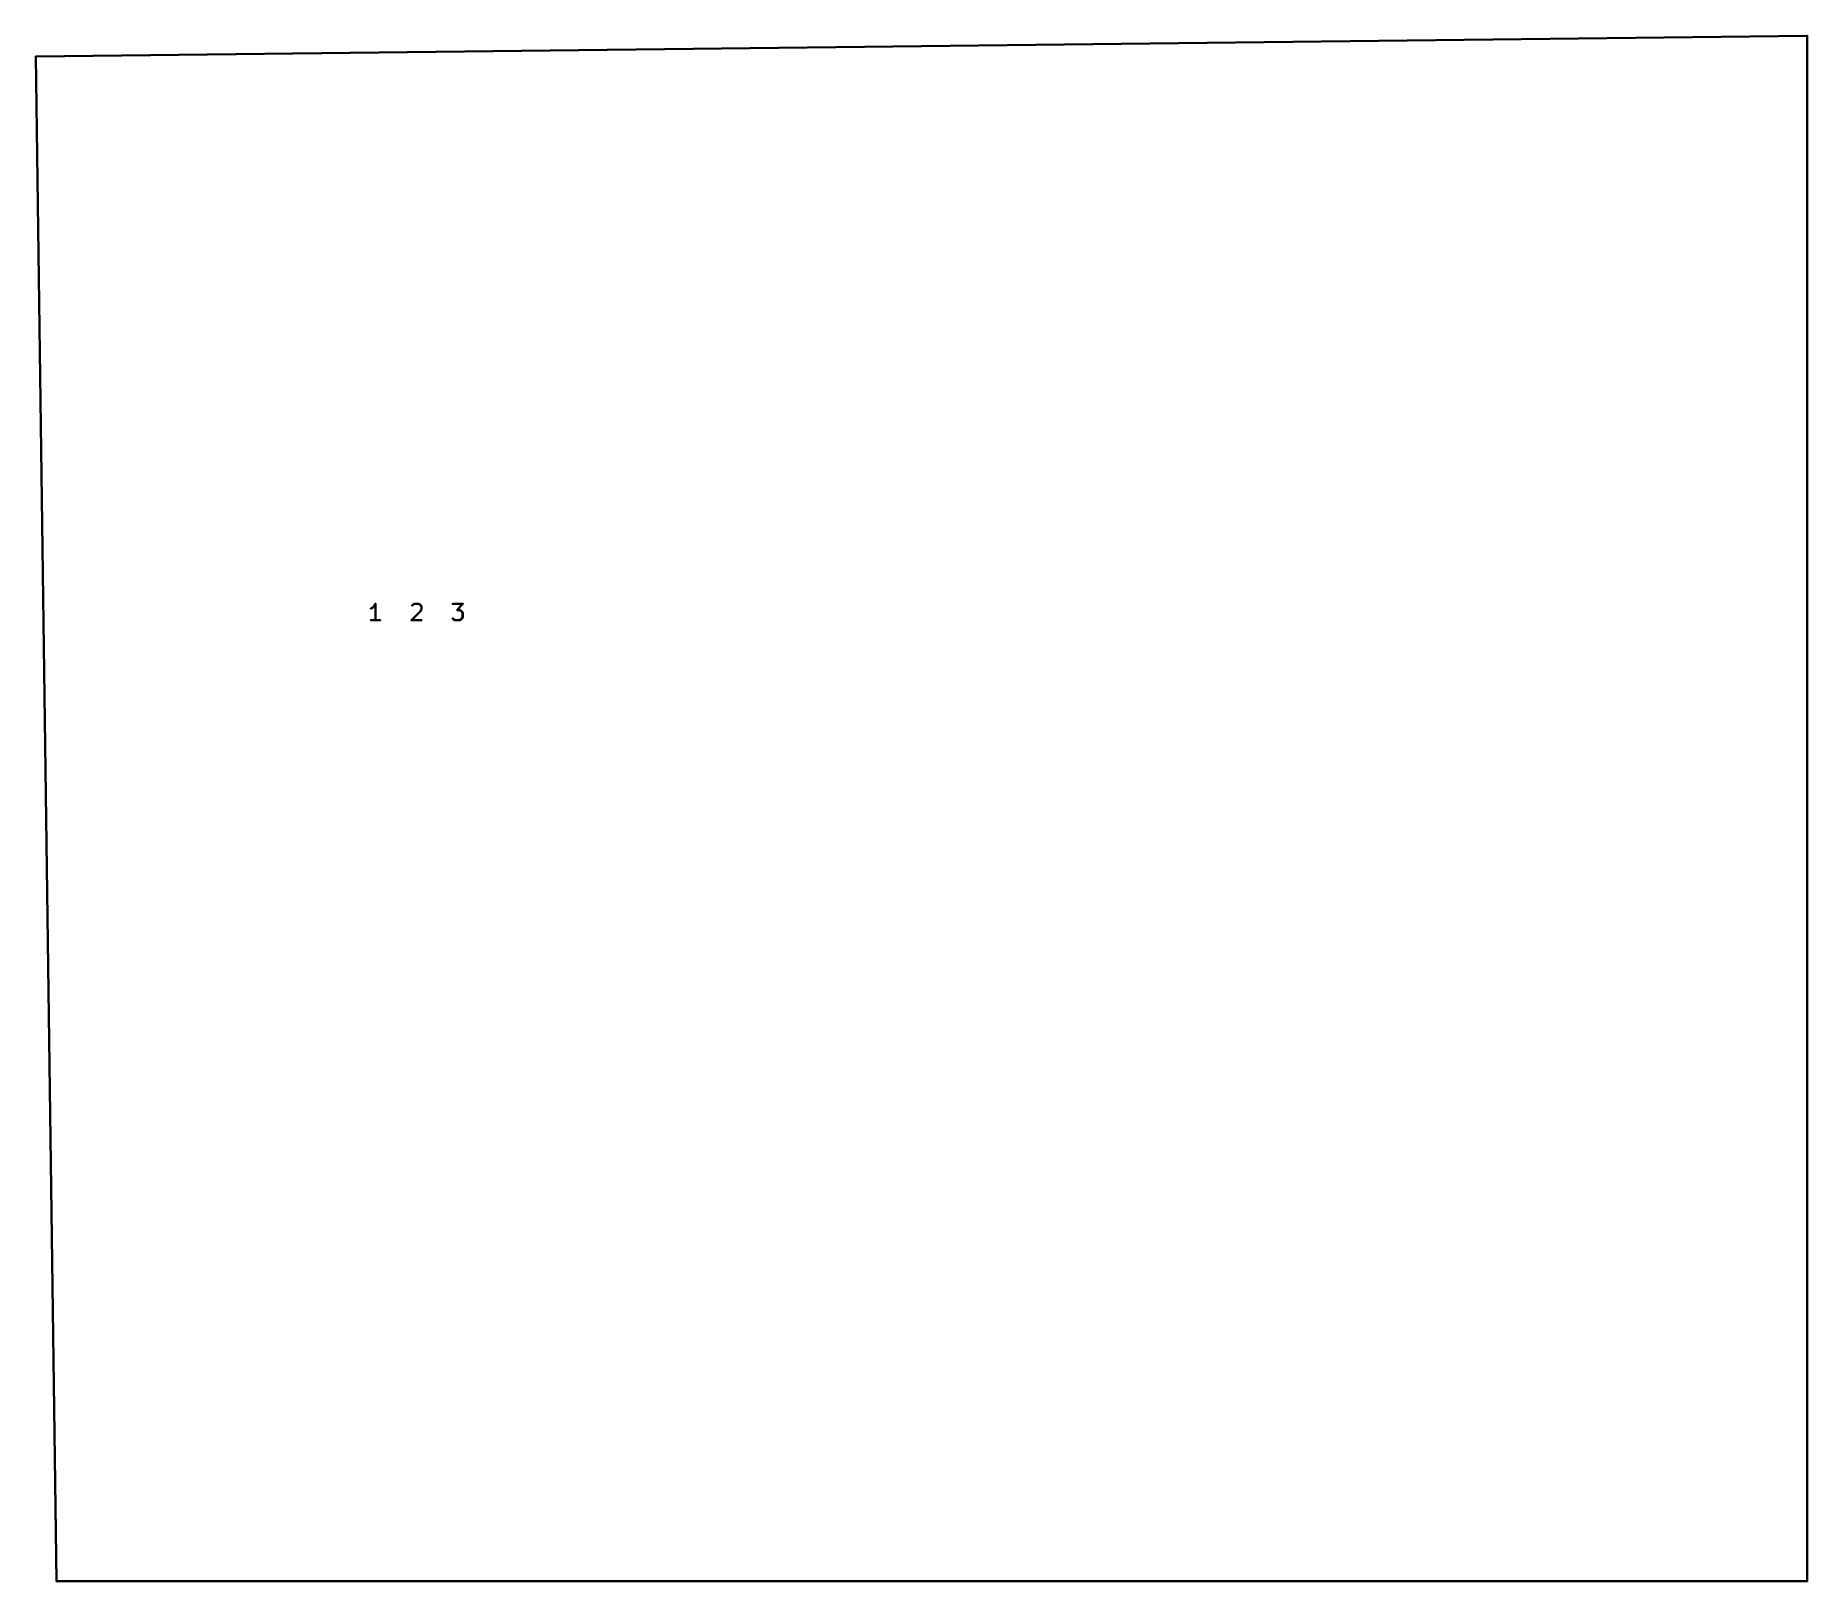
# Model space of a CAD drawing. Extents: x 56 to 165, y -127 to -32.
import ezdxf

# ---------------------------------------------------------------- set-up
doc = ezdxf.new("R2010")
doc.units = 0
doc.header["$MEASUREMENT"] = 0
doc.layers.add('BLACK', color=7, linetype='CONTINUOUS')

msp = doc.modelspace()

# ---------------------------------------------------------------- linework, layer by layer
at = {"layer": 'BLACK', "linetype": 'CONTINUOUS'}
for p, q in [((55.8809, -32.995), (165.099, -31.725)), ((165.075, -31.7753), (55.9053, -33.0447)), ((165.075, -126.975), (165.075, -31.7753)), ((165.099, -31.725), (165.1, -31.7249)), ((165.1, -31.7249), (165.102, -31.7251)), ((165.102, -31.7251), (165.105, -31.7253)), ((165.105, -31.7253), (165.105, -31.7253)), ((165.105, -31.7253), (165.105, -31.7254)), ((165.105, -31.7254), (165.107, -31.726)), ((165.107, -31.726), (165.109, -31.7267)), ((165.109, -31.7267), (165.109, -31.7267)), ((165.109, -31.7267), (165.11, -31.7268)), ((165.11, -31.7268), (165.112, -31.7279)), ((165.112, -31.7279), (165.114, -31.729)), ((165.114, -31.729), (165.114, -31.729)), ((165.114, -31.729), (165.114, -31.7291)), ((165.114, -31.7291), (165.116, -31.7306)), ((165.116, -31.7306), (165.118, -31.732)), ((165.118, -31.732), (165.118, -31.7321)), ((165.118, -31.7321), (165.118, -31.7322)), ((165.118, -31.7322), (165.119, -31.7341)), ((165.119, -31.7341), (165.121, -31.7358)), ((165.121, -31.7358), (165.121, -31.7359)), ((165.121, -31.7359), (165.121, -31.736)), ((165.121, -31.736), (165.122, -31.7382)), ((165.122, -31.7382), (165.123, -31.7401)), ((165.123, -31.7401), (165.123, -31.7403)), ((165.123, -31.7403), (165.123, -31.7404)), ((165.123, -31.7404), (165.124, -31.7427)), ((165.124, -31.7427), (165.125, -31.7448)), ((165.125, -31.7448), (165.125, -31.745)), ((165.125, -31.745), (165.125, -31.7451)), ((165.125, -31.7451), (165.125, -31.7475)), ((165.125, -31.7475), (165.125, -31.7497)), ((165.125, -31.7497), (165.125, -31.7511)), ((165.125, -31.7511), (165.125, -126.999)), ((55.8549, -33.0203), (55.8551, -33.0178)), ((55.855, -33.0215), (55.8549, -33.0203)), ((57.125, -126.999), (55.855, -33.0215)), ((55.8551, -33.0178), (55.8553, -33.0154)), ((55.8553, -33.0154), (55.8561, -33.0127)), ((55.8553, -33.0154), (55.8553, -33.0154)), ((55.8553, -33.0154), (55.8553, -33.0154)), ((55.8561, -33.0127), (55.8567, -33.0107)), ((55.8567, -33.0107), (55.8579, -33.0084)), ((55.8567, -33.0107), (55.8567, -33.0107)), ((55.8567, -33.0107), (55.8567, -33.0107)), ((55.8579, -33.0084), (55.8589, -33.0063)), ((55.8589, -33.0063), (55.8589, -33.0063)), ((55.8589, -33.0063), (55.859, -33.0063)), ((55.859, -33.0063), (55.8605, -33.0044)), ((55.8605, -33.0044), (55.862, -33.0025)), ((55.862, -33.0024), (55.864, -33.0008)), ((55.862, -33.0025), (55.862, -33.0024)), ((55.862, -33.0025), (55.862, -33.0025)), ((55.864, -33.0008), (55.8658, -32.9993)), ((55.8658, -32.9993), (55.8681, -32.998)), ((55.8658, -32.9993), (55.8658, -32.9993)), ((55.8658, -32.9993), (55.8658, -32.9993)), ((55.8681, -32.998), (55.8701, -32.9969)), ((55.8701, -32.9969), (55.8726, -32.9961)), ((55.8701, -32.9969), (55.8701, -32.9969)), ((55.8701, -32.9969), (55.8701, -32.9969)), ((55.8726, -32.9961), (55.8748, -32.9954)), ((55.8748, -32.9954), (55.8775, -32.9951)), ((55.8748, -32.9954), (55.8748, -32.9954)), ((55.8748, -32.9954), (55.8748, -32.9954)), ((55.8775, -32.9951), (55.8797, -32.9949)), ((55.8797, -32.9949), (55.8809, -32.995)), ((55.9053, -33.0447), (57.1747, -126.975)), ((76.5183, -67.0497), (76.5184, -67.0449)), ((76.5191, -67.0546), (76.5183, -67.0497)), ((76.5184, -67.0449), (76.5195, -67.0401)), ((76.5208, -67.0591), (76.5191, -67.0546)), ((76.5195, -67.0401), (76.5215, -67.0357)), ((76.5233, -67.0633), (76.5208, -67.0591)), ((76.5215, -67.0357), (76.5244, -67.0317)), ((76.5225, -67.7484), (76.5256, -67.7446)), ((76.5267, -67.0668), (76.5233, -67.0633)), ((76.5244, -67.0317), (76.5279, -67.0283)), ((76.5256, -67.7446), (76.5294, -67.7416)), ((76.5306, -67.0697), (76.5267, -67.0668)), ((76.5279, -67.0283), (76.532, -67.0257)), ((76.5294, -67.7416), (76.5337, -67.7393)), ((76.5351, -67.0717), (76.5306, -67.0697)), ((76.532, -67.0257), (76.6236, -66.9799)), ((76.5337, -67.7393), (76.5384, -67.7379)), ((76.5398, -67.0729), (76.5351, -67.0717)), ((76.5384, -67.7379), (76.5432, -67.7374)), ((76.5447, -67.0731), (76.5398, -67.0729)), ((76.5432, -67.7374), (76.8039, -67.7374)), ((76.5495, -67.0723), (76.5447, -67.0731)), ((76.5541, -67.0706), (76.5495, -67.0723)), ((76.5544, -67.0705), (76.5541, -67.0706)), ((76.6496, -67.0228), (76.5544, -67.0705)), ((76.6236, -66.9799), (76.7143, -66.8893)), ((76.6508, -67.0221), (76.6496, -67.0228)), ((76.6521, -67.0214), (76.6508, -67.0221)), ((76.6529, -67.0208), (76.6521, -67.0214)), ((76.6538, -67.0202), (76.6529, -67.0208)), ((76.6548, -67.0193), (76.6538, -67.0202)), ((76.6559, -67.0184), (76.6548, -67.0193)), ((76.6561, -67.0182), (76.6559, -67.0184)), ((76.7514, -66.9229), (76.6561, -67.0182)), ((76.7143, -66.8893), (76.8081, -66.7485)), ((76.7528, -66.9212), (76.7514, -66.9229)), ((76.7543, -66.9194), (76.7528, -66.9212)), ((76.7545, -66.9191), (76.7543, -66.9194)), ((76.8039, -66.8449), (76.7545, -66.9191)), ((76.8039, -67.7374), (76.8039, -66.8449)), ((76.8081, -66.7485), (76.8083, -66.7482)), ((76.8083, -66.7482), (76.8101, -66.7461)), ((76.8101, -66.7461), (76.8114, -66.7445)), ((76.8114, -66.7445), (76.8115, -66.7445)), ((76.8115, -66.7445), (76.8136, -66.7428)), ((76.8115, -66.7445), (76.8115, -66.7445)), ((76.8136, -66.7428), (76.8152, -66.7415)), ((76.8152, -66.7415), (76.8153, -66.7415)), ((76.8153, -66.7414), (76.8174, -66.7403)), ((76.8153, -66.7415), (76.8153, -66.7414)), ((76.8174, -66.7403), (76.8196, -66.7392)), ((76.8196, -66.7392), (76.8219, -66.7385)), ((76.8196, -66.7392), (76.8196, -66.7392)), ((76.8196, -66.7392), (76.8196, -66.7392)), ((76.8219, -66.7385), (76.8242, -66.7378)), ((76.8242, -66.7378), (76.8243, -66.7378)), ((76.8243, -66.7378), (76.827, -66.7376)), ((76.8243, -66.7378), (76.8243, -66.7378)), ((76.827, -66.7376), (76.8291, -66.7374)), ((76.8291, -66.7374), (76.8291, -66.7374)), ((76.8291, -66.7374), (76.8291, -66.7374)), ((76.8291, -66.7374), (76.832, -66.7377)), ((76.832, -66.7377), (76.834, -66.7379)), ((76.834, -66.7379), (76.834, -66.7379)), ((76.834, -66.7379), (76.834, -66.7379)), ((76.834, -66.7379), (76.8364, -66.7386)), ((76.8364, -66.7386), (76.8386, -66.7393)), ((76.8386, -66.7393), (76.8386, -66.7393)), ((76.8386, -66.7393), (76.8387, -66.7393)), ((76.8387, -66.7393), (76.8404, -66.7403)), ((76.8404, -66.7403), (76.8429, -66.7417)), ((76.8429, -66.7417), (76.8429, -66.7417)), ((76.8429, -66.7417), (76.8429, -66.7417)), ((76.8429, -66.7417), (76.8445, -66.743)), ((76.8445, -66.743), (76.8467, -66.7448)), ((76.8467, -66.7448), (76.8467, -66.7448)), ((76.8467, -66.7448), (76.8467, -66.7448)), ((76.8467, -66.7448), (76.8481, -66.7466)), ((76.8481, -66.7466), (76.8498, -66.7485)), ((76.8498, -66.7485), (76.8498, -66.7486)), ((76.8498, -66.7486), (76.8498, -66.7486)), ((76.8498, -66.7486), (76.8509, -66.7507)), ((76.8509, -66.7507), (76.852, -66.7529)), ((76.852, -66.7529), (76.852, -66.7529)), ((76.852, -66.7529), (76.8521, -66.7529)), ((76.8521, -66.7529), (76.8527, -66.755)), ((76.8527, -66.755), (76.8535, -66.7575)), ((76.8535, -66.7575), (76.8535, -66.7575)), ((76.8535, -66.7575), (76.8535, -66.7576)), ((76.8535, -66.7576), (76.8537, -66.7598)), ((76.8537, -66.7598), (76.8539, -66.7624)), ((76.8539, -66.7624), (76.8539, -67.7374)), ((76.8539, -67.7374), (77.1146, -67.7374)), ((77.1146, -67.7374), (77.115, -67.7374)), ((77.115, -67.7374), (77.1198, -67.7379)), ((77.1198, -67.7379), (77.1245, -67.7394)), ((77.1245, -67.7394), (77.1288, -67.7418)), ((77.1288, -67.7418), (77.1325, -67.7449)), ((77.1325, -67.7449), (77.1356, -67.7487)), ((79.0199, -67.7484), (79.0214, -67.7466)), ((79.0214, -67.7466), (79.023, -67.7447)), ((79.023, -67.7447), (79.5903, -67.1774)), ((79.0633, -66.8575), (79.0638, -66.8527)), ((79.0638, -66.8624), (79.0633, -66.8575)), ((79.0638, -66.8527), (79.0652, -66.848)), ((79.0651, -66.8671), (79.0638, -66.8624)), ((79.0674, -66.8714), (79.0651, -66.8671)), ((79.0652, -66.848), (79.0675, -66.8437)), ((79.0705, -66.8752), (79.0674, -66.8714)), ((79.0675, -66.8437), (79.0706, -66.8399)), ((79.0742, -66.8783), (79.0705, -66.8752)), ((79.0706, -66.8399), (79.1182, -66.7923)), ((79.0785, -66.8806), (79.0742, -66.8783)), ((79.0832, -66.8821), (79.0785, -66.8806)), ((79.088, -66.8826), (79.0832, -66.8821)), ((79.0929, -66.8822), (79.088, -66.8826)), ((79.0976, -66.8808), (79.0929, -66.8822)), ((79.1019, -66.8786), (79.0976, -66.8808)), ((79.6298, -67.2086), (79.101, -67.7374)), ((79.101, -67.7374), (79.6597, -67.7374)), ((79.1057, -66.8755), (79.1019, -66.8786)), ((79.106, -66.8753), (79.1057, -66.8755)), ((79.1507, -66.8305), (79.106, -66.8753)), ((79.1182, -66.7923), (79.1185, -66.7921)), ((79.1185, -66.7921), (79.1196, -66.7912)), ((79.1196, -66.7912), (79.1206, -66.7902)), ((79.1206, -66.7902), (79.1215, -66.7897)), ((79.1215, -66.7897), (79.1223, -66.789)), ((79.1223, -66.789), (79.1235, -66.7884)), ((79.1235, -66.7884), (79.1247, -66.7876)), ((79.1247, -66.7876), (79.22, -66.74)), ((79.237, -66.7874), (79.1507, -66.8305)), ((79.22, -66.74), (79.2203, -66.7399)), ((79.2203, -66.7399), (79.221, -66.7396)), ((79.221, -66.7396), (79.2216, -66.7393)), ((79.2216, -66.7393), (79.2233, -66.7388)), ((79.2233, -66.7388), (79.2249, -66.7382)), ((79.2249, -66.7382), (79.2256, -66.7381)), ((79.2256, -66.7381), (79.2263, -66.7379)), ((79.2263, -66.7379), (79.228, -66.7377)), ((79.228, -66.7377), (79.2297, -66.7374)), ((79.2297, -66.7374), (79.2304, -66.7375)), ((79.2304, -66.7375), (79.2311, -66.7374)), ((79.2311, -66.7374), (79.4692, -66.7374)), ((79.4633, -66.7874), (79.237, -66.7874)), ((79.5497, -66.8305), (79.4633, -66.7874)), ((79.4692, -66.7374), (79.4696, -66.7374)), ((79.4696, -66.7374), (79.4703, -66.7375)), ((79.4703, -66.7375), (79.4711, -66.7374)), ((79.4711, -66.7374), (79.4727, -66.7377)), ((79.4727, -66.7377), (79.4744, -66.7379)), ((79.4744, -66.7379), (79.4751, -66.7381)), ((79.4751, -66.7381), (79.4759, -66.7383)), ((79.4759, -66.7383), (79.4775, -66.7389)), ((79.4775, -66.7389), (79.4791, -66.7394)), ((79.4791, -66.7394), (79.4797, -66.7398)), ((79.4797, -66.7398), (79.4804, -66.74)), ((79.4804, -66.74), (79.5757, -66.7876)), ((79.5916, -66.8724), (79.5497, -66.8305)), ((79.5757, -66.7876), (79.576, -66.7878)), ((79.576, -66.7878), (79.5772, -66.7886)), ((79.5772, -66.7886), (79.5784, -66.7892)), ((79.5784, -66.7892), (79.5792, -66.7899)), ((79.5792, -66.7899), (79.5801, -66.7905)), ((79.5801, -66.7905), (79.5811, -66.7914)), ((79.5811, -66.7914), (79.5822, -66.7923)), ((79.5822, -66.7923), (79.6298, -66.8399)), ((79.5903, -67.1774), (79.6347, -67.044)), ((79.6347, -66.9588), (79.5916, -66.8724)), ((79.6298, -66.8399), (79.63, -66.8402)), ((79.6302, -67.2081), (79.6298, -67.2086)), ((79.63, -66.8402), (79.6309, -66.8413)), ((79.6308, -67.2076), (79.6302, -67.2081)), ((79.6318, -67.2062), (79.6308, -67.2076)), ((79.6309, -66.8413), (79.6319, -66.8423)), ((79.6329, -67.2049), (79.6318, -67.2062)), ((79.6319, -66.8423), (79.6324, -66.8432)), ((79.6324, -66.8432), (79.6331, -66.844)), ((79.6332, -67.2042), (79.6329, -67.2049)), ((79.6331, -66.844), (79.6337, -66.8452)), ((79.6337, -67.2036), (79.6332, -67.2042)), ((79.6337, -66.8452), (79.6345, -66.8464)), ((79.6344, -67.2021), (79.6337, -67.2036)), ((79.6352, -67.2006), (79.6344, -67.2021)), ((79.6345, -66.8464), (79.6821, -66.9417)), ((79.6347, -67.044), (79.6347, -66.9588)), ((79.6354, -67.1999), (79.6352, -67.2006)), ((79.6357, -67.1992), (79.6354, -67.1999)), ((79.6358, -67.1989), (79.6357, -67.1992)), ((79.6834, -67.056), (79.6358, -67.1989)), ((79.6597, -67.7374), (79.6601, -67.7374)), ((79.6601, -67.7374), (79.6649, -67.7379)), ((79.6649, -67.7379), (79.6696, -67.7394)), ((79.6696, -67.7394), (79.6738, -67.7418)), ((79.6738, -67.7418), (79.6776, -67.7449)), ((79.6776, -67.7449), (79.6806, -67.7487)), ((79.6821, -66.9417), (79.6822, -66.942)), ((79.6822, -66.942), (79.6825, -66.9427)), ((79.6825, -66.9427), (79.6828, -66.9433)), ((79.6828, -66.9433), (79.6833, -66.945)), ((79.6833, -66.945), (79.6839, -66.9466)), ((79.6838, -67.0546), (79.6834, -67.056)), ((79.6842, -67.0533), (79.6838, -67.0546)), ((79.6839, -66.9466), (79.684, -66.9473)), ((79.684, -66.9473), (79.6842, -66.948)), ((79.6842, -66.948), (79.6844, -66.9497)), ((79.6843, -67.0523), (79.6842, -67.0533)), ((79.6845, -67.0512), (79.6843, -67.0523)), ((79.6844, -66.9497), (79.6847, -66.9514)), ((79.6846, -67.0498), (79.6845, -67.0512)), ((79.6847, -66.9514), (79.6846, -66.9521)), ((79.6846, -66.9521), (79.6847, -66.9529)), ((79.6847, -67.0484), (79.6846, -67.0498)), ((79.6847, -66.9529), (79.6847, -67.0481)), ((79.6847, -67.0481), (79.6847, -67.0484)), ((81.5571, -66.7622), (81.5576, -66.7574)), ((81.5575, -66.7671), (81.5571, -66.7622)), ((81.5571, -67.6669), (81.5576, -67.662)), ((81.5575, -67.6717), (81.5571, -67.6669)), ((81.5589, -66.7717), (81.5575, -66.7671)), ((81.5589, -67.6764), (81.5575, -67.6717)), ((81.5576, -66.7574), (81.559, -66.7527)), ((81.5576, -67.662), (81.5591, -67.6574)), ((81.5612, -66.7761), (81.5589, -66.7717)), ((81.5611, -67.6808), (81.5589, -67.6764)), ((81.559, -66.7527), (81.5614, -66.7484)), ((81.5591, -67.6574), (81.5614, -67.6531)), ((81.5642, -67.6846), (81.5611, -67.6808)), ((81.5642, -66.7799), (81.5612, -66.7761)), ((81.5614, -66.7484), (81.5645, -66.7446)), ((81.5614, -67.6531), (81.5645, -67.6493)), ((81.568, -66.783), (81.5642, -66.7799)), ((81.5644, -67.6848), (81.5642, -67.6846)), ((81.612, -67.7324), (81.5644, -67.6848)), ((81.5645, -66.7446), (81.5683, -66.7416)), ((81.5645, -67.6493), (81.5683, -67.6463)), ((81.5722, -66.7854), (81.568, -66.783)), ((81.5683, -66.7416), (81.5726, -66.7393)), ((81.5683, -67.6463), (81.5726, -67.644)), ((81.5769, -66.7868), (81.5722, -66.7854)), ((81.5726, -66.7393), (81.5772, -66.7379)), ((81.5726, -67.644), (81.5773, -67.6426)), ((81.5817, -66.7874), (81.5769, -66.7868)), ((81.5772, -66.7379), (81.5821, -66.7374)), ((81.5773, -67.6426), (81.5822, -67.6421)), ((81.5821, -66.7874), (81.5817, -66.7874)), ((81.5821, -66.7374), (82.2011, -66.7374)), ((82.146, -66.7874), (81.5821, -66.7874)), ((81.5822, -67.6421), (81.587, -67.6426)), ((81.587, -67.6426), (81.5917, -67.6441)), ((81.5917, -67.6441), (81.596, -67.6464)), ((81.596, -67.6464), (81.5998, -67.6495)), ((81.5998, -67.6495), (81.6445, -67.6942)), ((81.6131, -67.7333), (81.612, -67.7324)), ((81.6141, -67.7343), (81.6131, -67.7333)), ((81.615, -67.7349), (81.6141, -67.7343)), ((81.6158, -67.7355), (81.615, -67.7349)), ((81.617, -67.7362), (81.6158, -67.7355)), ((81.6182, -67.737), (81.617, -67.7362)), ((81.6185, -67.7371), (81.6182, -67.737)), ((81.7138, -67.7847), (81.6185, -67.7371)), ((81.6445, -67.6942), (81.7308, -67.7374)), ((81.7308, -67.7374), (82.0048, -67.7374)), ((81.8428, -67.1432), (81.843, -67.1416)), ((81.8429, -67.144), (81.8428, -67.1432)), ((81.8428, -67.1449), (81.8429, -67.144)), ((81.8431, -67.1465), (81.8428, -67.1449)), ((81.843, -67.14), (81.8432, -67.1392)), ((81.843, -67.1416), (81.843, -67.14)), ((81.8432, -67.148), (81.8431, -67.1465)), ((81.8432, -67.1392), (81.8433, -67.1383)), ((81.8435, -67.1489), (81.8432, -67.148)), ((81.8433, -67.1383), (81.8438, -67.1368)), ((81.8436, -67.1497), (81.8435, -67.1489)), ((81.8442, -67.1512), (81.8436, -67.1497)), ((81.8438, -67.1368), (81.8441, -67.1353)), ((81.8441, -67.1353), (81.8445, -67.1345)), ((81.8446, -67.1527), (81.8442, -67.1512)), ((81.8445, -67.1345), (81.8448, -67.1336)), ((81.845, -67.1535), (81.8446, -67.1527)), ((81.8448, -67.1336), (81.8455, -67.1323)), ((81.8453, -67.1543), (81.845, -67.1535)), ((81.8462, -67.1556), (81.8453, -67.1543)), ((81.8455, -67.1323), (81.8461, -67.1308)), ((81.8461, -67.1308), (81.8467, -67.1301)), ((81.8469, -67.157), (81.8462, -67.1556)), ((81.8467, -67.1301), (81.8471, -67.1294)), ((81.8474, -67.1577), (81.8469, -67.157)), ((81.8471, -67.1294), (81.8481, -67.1281)), ((81.8479, -67.1585), (81.8474, -67.1577)), ((81.849, -67.1596), (81.8479, -67.1585)), ((81.8481, -67.1281), (81.849, -67.1269)), ((81.849, -67.1269), (82.146, -66.7874)), ((81.8499, -67.1608), (81.849, -67.1596)), ((81.8506, -67.1614), (81.8499, -67.1608)), ((81.8512, -67.162), (81.8506, -67.1614)), ((81.8525, -67.1629), (81.8512, -67.162)), ((81.8537, -67.164), (81.8525, -67.1629)), ((81.8544, -67.1644), (81.8537, -67.164)), ((81.8552, -67.1649), (81.8544, -67.1644)), ((81.8566, -67.1656), (81.8552, -67.1649)), ((81.858, -67.1663), (81.8566, -67.1656)), ((81.8588, -67.1666), (81.858, -67.1663)), ((81.8596, -67.1669), (81.8588, -67.1666)), ((81.8611, -67.1673), (81.8596, -67.1669)), ((81.8626, -67.1678), (81.8611, -67.1673)), ((81.8635, -67.1679), (81.8626, -67.1678)), ((81.8643, -67.1681), (81.8635, -67.1679)), ((81.8659, -67.1682), (81.8643, -67.1681)), ((81.8675, -67.1683), (81.8659, -67.1682)), ((81.8678, -67.1683), (81.8675, -67.1683)), ((82.0048, -67.1683), (81.8678, -67.1683)), ((82.2199, -66.7788), (81.9229, -67.1183)), ((81.9229, -67.1183), (82.0107, -67.1183)), ((82.0911, -67.2115), (82.0048, -67.1683)), ((82.0048, -67.7374), (82.0911, -67.6942)), ((82.0107, -67.1183), (82.011, -67.1183)), ((82.011, -67.1183), (82.0117, -67.1184)), ((82.0117, -67.1184), (82.0125, -67.1184)), ((82.0125, -67.1184), (82.0142, -67.1187)), ((82.0142, -67.1187), (82.0159, -67.1189)), ((82.0159, -67.1189), (82.0166, -67.1191)), ((82.0166, -67.1191), (82.0173, -67.1192)), ((82.0173, -67.1192), (82.0189, -67.1198)), ((82.0189, -67.1198), (82.0205, -67.1204)), ((82.0205, -67.1204), (82.0211, -67.1207)), ((82.0211, -67.1207), (82.0218, -67.121)), ((82.0218, -67.121), (82.1171, -67.1686)), ((82.1171, -67.7371), (82.0218, -67.7847)), ((82.133, -67.2534), (82.0911, -67.2115)), ((82.0911, -67.6942), (82.133, -67.6523)), ((82.1171, -67.1686), (82.1174, -67.1687)), ((82.1183, -67.7364), (82.1171, -67.7371)), ((82.1174, -67.1687), (82.1186, -67.1695)), ((82.1195, -67.7357), (82.1183, -67.7364)), ((82.1186, -67.1695), (82.1198, -67.1702)), ((82.1203, -67.7351), (82.1195, -67.7357)), ((82.1198, -67.1702), (82.1206, -67.1708)), ((82.1212, -67.7345), (82.1203, -67.7351)), ((82.1206, -67.1708), (82.1215, -67.1714)), ((82.1222, -67.7336), (82.1212, -67.7345)), ((82.1215, -67.1714), (82.1225, -67.1724)), ((82.1233, -67.7327), (82.1222, -67.7336)), ((82.1225, -67.1724), (82.1236, -67.1733)), ((82.1236, -67.7324), (82.1233, -67.7327)), ((82.1236, -67.1733), (82.1712, -67.2209)), ((82.1712, -67.6848), (82.1236, -67.7324)), ((82.1761, -67.3397), (82.133, -67.2534)), ((82.133, -67.6523), (82.1761, -67.566)), ((82.1712, -67.2209), (82.1714, -67.2211)), ((82.1721, -67.6837), (82.1712, -67.6848)), ((82.1714, -67.2211), (82.1723, -67.2222)), ((82.1731, -67.6827), (82.1721, -67.6837)), ((82.1723, -67.2222), (82.1733, -67.2233)), ((82.1736, -67.6818), (82.1731, -67.6827)), ((82.1733, -67.2233), (82.1738, -67.2241)), ((82.1743, -67.681), (82.1736, -67.6818)), ((82.1738, -67.2241), (82.1745, -67.225)), ((82.1749, -67.6798), (82.1743, -67.681)), ((82.1745, -67.225), (82.1751, -67.2262)), ((82.1757, -67.6786), (82.1749, -67.6798)), ((82.1751, -67.2262), (82.1759, -67.2274)), ((82.1759, -67.6783), (82.1757, -67.6786)), ((82.1759, -67.2274), (82.2235, -67.3226)), ((82.2235, -67.5831), (82.1759, -67.6783)), ((82.1761, -67.566), (82.1761, -67.3397)), ((82.2011, -66.7374), (82.2015, -66.7374)), ((82.2015, -66.7374), (82.2031, -66.7376)), ((82.2031, -66.7376), (82.2046, -66.7376)), ((82.2046, -66.7376), (82.2055, -66.7378)), ((82.2055, -66.7378), (82.2063, -66.7379)), ((82.2063, -66.7379), (82.2078, -66.7384)), ((82.2078, -66.7384), (82.2094, -66.7388)), ((82.2094, -66.7388), (82.2101, -66.7391)), ((82.2101, -66.7391), (82.211, -66.7394)), ((82.211, -66.7394), (82.2124, -66.7402)), ((82.2124, -66.7402), (82.2138, -66.7408)), ((82.2138, -66.7408), (82.2145, -66.7413)), ((82.2145, -66.7413), (82.2153, -66.7418)), ((82.2153, -66.7418), (82.2165, -66.7428)), ((82.2165, -66.7428), (82.2177, -66.7437)), ((82.2177, -66.7437), (82.2183, -66.7443)), ((82.2183, -66.7443), (82.219, -66.7449)), ((82.219, -66.7449), (82.22, -66.7461)), ((82.2209, -66.7776), (82.2199, -66.7788)), ((82.22, -66.7461), (82.221, -66.7473)), ((82.2219, -66.7764), (82.2209, -66.7776)), ((82.221, -66.7473), (82.2215, -66.748)), ((82.2215, -66.748), (82.2221, -66.7487)), ((82.2223, -66.7756), (82.2219, -66.7764)), ((82.2221, -66.7487), (82.2228, -66.7501)), ((82.2228, -66.7749), (82.2223, -66.7756)), ((82.2228, -66.7501), (82.2236, -66.7514)), ((82.2234, -66.7734), (82.2228, -66.7749)), ((82.2242, -66.7721), (82.2234, -66.7734)), ((82.2235, -67.3226), (82.2236, -67.3229)), ((82.2238, -67.5824), (82.2235, -67.5831)), ((82.2236, -66.7514), (82.2239, -66.7522)), ((82.2236, -67.3229), (82.2239, -67.3236)), ((82.2241, -67.5818), (82.2238, -67.5824)), ((82.2239, -66.7522), (82.2243, -66.753)), ((82.2239, -67.3236), (82.2242, -67.3243)), ((82.2246, -67.5801), (82.2241, -67.5818)), ((82.2244, -66.7712), (82.2242, -66.7721)), ((82.2242, -67.3243), (82.2247, -67.3259)), ((82.2243, -66.753), (82.2248, -66.7545)), ((82.2248, -66.7704), (82.2244, -66.7712)), ((82.2252, -67.5785), (82.2246, -67.5801)), ((82.2247, -67.3259), (82.2253, -67.3275)), ((82.2248, -66.7545), (82.2253, -66.756)), ((82.2252, -66.7689), (82.2248, -66.7704)), ((82.2256, -66.7674), (82.2252, -66.7689)), ((82.2254, -67.5778), (82.2252, -67.5785)), ((82.2253, -66.756), (82.2254, -66.7569)), ((82.2253, -67.3275), (82.2254, -67.3282)), ((82.2254, -66.7569), (82.2257, -66.7577)), ((82.2254, -67.3282), (82.2257, -67.329)), ((82.2256, -67.5771), (82.2254, -67.5778)), ((82.2257, -66.7665), (82.2256, -66.7674)), ((82.2258, -67.5754), (82.2256, -67.5771)), ((82.2257, -66.7577), (82.2258, -66.7593)), ((82.2259, -66.7657), (82.2257, -66.7665)), ((82.2257, -67.329), (82.2258, -67.3307)), ((82.2258, -66.7593), (82.2261, -66.7608)), ((82.2258, -67.3307), (82.2261, -67.3323)), ((82.2261, -67.5737), (82.2258, -67.5754)), ((82.226, -66.7641), (82.2259, -66.7657)), ((82.2261, -66.7626), (82.226, -66.7641)), ((82.2261, -66.7608), (82.2261, -66.7617)), ((82.2261, -66.7617), (82.2261, -66.7626)), ((82.2261, -67.3323), (82.2261, -67.3331)), ((82.2261, -67.3331), (82.2261, -67.3338)), ((82.2261, -67.3338), (82.2261, -67.5719)), ((82.2261, -67.5719), (82.2261, -67.5723)), ((82.2261, -67.5723), (82.2261, -67.573)), ((82.2261, -67.573), (82.2261, -67.5737)), ((76.5182, -67.7622), (76.5187, -67.7574)), ((76.5187, -67.7671), (76.5182, -67.7622)), ((76.5187, -67.7574), (76.5202, -67.7527)), ((76.52, -67.7717), (76.5187, -67.7671)), ((76.5223, -67.7761), (76.52, -67.7717)), ((76.5202, -67.7527), (76.5225, -67.7484)), ((76.5254, -67.7799), (76.5223, -67.7761)), ((76.5291, -67.783), (76.5254, -67.7799)), ((76.5334, -67.7854), (76.5291, -67.783)), ((76.538, -67.7868), (76.5334, -67.7854)), ((76.5429, -67.7874), (76.538, -67.7868)), ((76.5432, -67.7874), (76.5429, -67.7874)), ((77.1146, -67.7874), (76.5432, -67.7874)), ((77.1195, -67.7869), (77.1146, -67.7874)), ((77.1242, -67.7855), (77.1195, -67.7869)), ((77.1285, -67.7832), (77.1242, -67.7855)), ((77.1323, -67.7801), (77.1285, -67.7832)), ((77.1354, -67.7764), (77.1323, -67.7801)), ((77.1377, -67.7721), (77.1354, -67.7764)), ((77.1356, -67.7487), (77.1378, -67.753)), ((77.1391, -67.7674), (77.1377, -67.7721)), ((77.1378, -67.753), (77.1392, -67.7577)), ((77.1396, -67.7626), (77.1391, -67.7674)), ((77.1392, -67.7577), (77.1396, -67.7626)), ((79.0157, -67.7622), (79.0159, -67.76)), ((79.0157, -67.7623), (79.0157, -67.7622)), ((79.0157, -67.7622), (79.0157, -67.7622)), ((79.0159, -67.7648), (79.0157, -67.7623)), ((79.0159, -67.76), (79.0162, -67.7574)), ((79.0161, -67.7671), (79.0159, -67.7648)), ((79.0161, -67.7672), (79.0161, -67.7671)), ((79.0161, -67.7671), (79.0161, -67.7671)), ((79.0168, -67.7695), (79.0161, -67.7672)), ((79.0162, -67.7574), (79.0169, -67.7552)), ((79.0162, -67.7574), (79.0162, -67.7574)), ((79.0162, -67.7574), (79.0162, -67.7574)), ((79.0175, -67.7717), (79.0168, -67.7695)), ((79.0169, -67.7552), (79.0176, -67.7528)), ((79.0175, -67.7718), (79.0175, -67.7717)), ((79.0186, -67.7739), (79.0175, -67.7718)), ((79.0175, -67.7718), (79.0175, -67.7718)), ((79.0176, -67.7527), (79.0188, -67.7506)), ((79.0176, -67.7528), (79.0176, -67.7527)), ((79.0176, -67.7527), (79.0176, -67.7527)), ((79.0198, -67.7761), (79.0186, -67.7739)), ((79.0188, -67.7506), (79.0199, -67.7485)), ((79.0212, -67.7779), (79.0198, -67.7761)), ((79.0198, -67.7761), (79.0198, -67.7761)), ((79.0198, -67.7761), (79.0198, -67.7761)), ((79.0199, -67.7485), (79.0199, -67.7484)), ((79.0199, -67.7484), (79.0199, -67.7484)), ((79.0228, -67.7799), (79.0212, -67.7779)), ((79.0229, -67.7799), (79.0228, -67.7799)), ((79.0228, -67.7799), (79.0228, -67.7799)), ((79.0246, -67.7814), (79.0229, -67.7799)), ((79.0265, -67.783), (79.0246, -67.7814)), ((79.0266, -67.783), (79.0265, -67.783)), ((79.0266, -67.7831), (79.0266, -67.783)), ((79.0288, -67.7843), (79.0266, -67.7831)), ((79.0308, -67.7854), (79.0288, -67.7843)), ((79.0309, -67.7854), (79.0308, -67.7854)), ((79.0333, -67.7861), (79.0309, -67.7854)), ((79.0309, -67.7854), (79.0309, -67.7854)), ((79.0355, -67.7868), (79.0333, -67.7861)), ((79.0356, -67.7869), (79.0355, -67.7868)), ((79.0355, -67.7868), (79.0355, -67.7868)), ((79.0379, -67.7871), (79.0356, -67.7869)), ((79.0403, -67.7874), (79.0379, -67.7871)), ((79.0404, -67.7874), (79.0403, -67.7874)), ((79.0407, -67.7874), (79.0404, -67.7874)), ((79.0404, -67.7874), (79.0404, -67.7874)), ((79.0404, -67.7874), (79.0404, -67.7874)), ((79.6597, -67.7874), (79.0407, -67.7874)), ((79.6646, -67.7869), (79.6597, -67.7874)), ((79.6692, -67.7855), (79.6646, -67.7869)), ((79.6736, -67.7832), (79.6692, -67.7855)), ((79.6773, -67.7801), (79.6736, -67.7832)), ((79.6804, -67.7764), (79.6773, -67.7801)), ((79.6828, -67.7721), (79.6804, -67.7764)), ((79.6806, -67.7487), (79.6829, -67.753)), ((79.6842, -67.7674), (79.6828, -67.7721)), ((79.6829, -67.753), (79.6843, -67.7577)), ((79.6847, -67.7626), (79.6842, -67.7674)), ((79.6843, -67.7577), (79.6847, -67.7626)), ((81.7145, -67.785), (81.7138, -67.7847)), ((81.7151, -67.7854), (81.7145, -67.785)), ((81.7167, -67.7859), (81.7151, -67.7854)), ((81.7183, -67.7865), (81.7167, -67.7859)), ((81.719, -67.7866), (81.7183, -67.7865)), ((81.7197, -67.7868), (81.719, -67.7866)), ((81.7215, -67.787), (81.7197, -67.7868)), ((81.7231, -67.7873), (81.7215, -67.787)), ((81.7239, -67.7873), (81.7231, -67.7873)), ((81.7246, -67.7874), (81.7239, -67.7873)), ((81.7249, -67.7874), (81.7246, -67.7874)), ((82.0107, -67.7874), (81.7249, -67.7874)), ((82.0114, -67.7873), (82.0107, -67.7874)), ((82.0121, -67.7873), (82.0114, -67.7873)), ((82.0138, -67.7871), (82.0121, -67.7873)), ((82.0155, -67.7869), (82.0138, -67.7871)), ((82.0162, -67.7867), (82.0155, -67.7869)), ((82.0169, -67.7866), (82.0162, -67.7867)), ((82.0185, -67.786), (82.0169, -67.7866)), ((82.0202, -67.7855), (82.0185, -67.786)), ((82.0208, -67.7851), (82.0202, -67.7855)), ((82.0215, -67.7849), (82.0208, -67.7851)), ((82.0218, -67.7847), (82.0215, -67.7849)), ((57.1249, -127), (57.125, -126.999)), ((57.125, -127.001), (57.1249, -127)), ((57.125, -127.002), (57.125, -127.001)), ((57.1251, -127.003), (57.125, -127.002)), ((57.1254, -127.005), (57.1251, -127.003)), ((57.1261, -127.007), (57.1254, -127.005)), ((57.1254, -127.005), (57.1254, -127.005)), ((57.1254, -127.005), (57.1254, -127.005)), ((57.1268, -127.01), (57.1261, -127.007)), ((57.1269, -127.01), (57.1268, -127.01)), ((57.128, -127.012), (57.1269, -127.01)), ((57.1269, -127.01), (57.1269, -127.01)), ((57.1291, -127.014), (57.128, -127.012)), ((57.1292, -127.014), (57.1291, -127.014)), ((57.1293, -127.014), (57.1292, -127.014)), ((57.1308, -127.016), (57.1293, -127.014)), ((57.1322, -127.018), (57.1308, -127.016)), ((57.1324, -127.018), (57.1322, -127.018)), ((57.1325, -127.018), (57.1324, -127.018)), ((57.1343, -127.019), (57.1325, -127.018)), ((57.136, -127.021), (57.1343, -127.019)), ((57.1362, -127.021), (57.136, -127.021)), ((57.1363, -127.021), (57.1362, -127.021)), ((57.1384, -127.022), (57.1363, -127.021)), ((57.1404, -127.023), (57.1384, -127.022)), ((57.1405, -127.023), (57.1404, -127.023)), ((57.1407, -127.023), (57.1405, -127.023)), ((57.1429, -127.024), (57.1407, -127.023)), ((57.1451, -127.025), (57.1429, -127.024)), ((57.1453, -127.025), (57.1451, -127.025)), ((57.1454, -127.025), (57.1453, -127.025)), ((57.1477, -127.025), (57.1454, -127.025)), ((57.1488, -127.025), (57.1477, -127.025)), ((57.1489, -127.025), (57.1488, -127.025)), ((57.1503, -127.025), (57.1489, -127.025)), ((57.1514, -127.025), (57.1503, -127.025)), ((165.099, -127.025), (57.1514, -127.025)), ((57.1747, -126.975), (165.075, -126.975)), ((165.1, -127.025), (165.099, -127.025)), ((165.101, -127.025), (165.1, -127.025)), ((165.105, -127.025), (165.101, -127.025)), ((165.101, -127.025), (165.101, -127.025)), ((165.11, -127.023), (165.105, -127.025)), ((165.114, -127.021), (165.11, -127.023)), ((165.118, -127.018), (165.114, -127.021)), ((165.121, -127.014), (165.118, -127.018)), ((165.123, -127.01), (165.121, -127.014)), ((165.125, -127.005), (165.123, -127.01)), ((165.125, -126.999), (165.125, -127)), ((165.125, -127), (165.125, -127.005))]:
    msp.add_line(p, q, dxfattribs=at)

doc.saveas('drawing.dxf')
